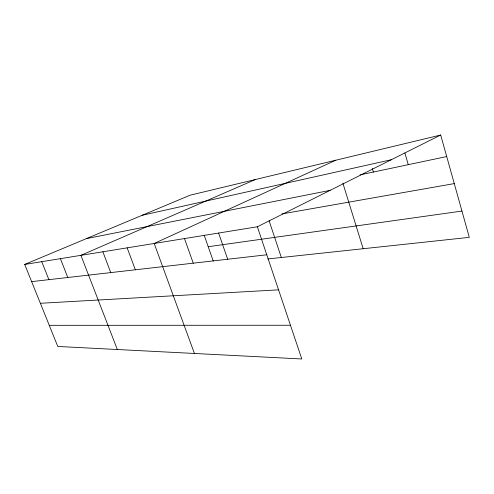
<?xml version="1.0" encoding="UTF-8"?>
<svg xmlns="http://www.w3.org/2000/svg" width="494" height="494" viewBox="0 0 494 494"><rect width="100%" height="100%" fill="white"/><g stroke="black" fill="none" stroke-linecap="round" stroke-linejoin="round"><path stroke-width="0.74" d="M257.355 226.777L301.803 358.977L57.779 346.461L24.7 264.438L257.355 226.777L440.691 135.023L469.3 237.348L267.853 258.949M335.784 160.217L154.196 243.48L194.426 353.469M255.398 179.526L80.899 255.342L117.344 349.517M24.7 264.438L190.116 195.204L440.691 135.023M142.198 215.261L391.31 159.735M360.04 174.87L446.706 156.549M86.401 238.614L330.122 190.363M281.981 213.908L454.27 183.601M208.215 246.716L461.952 211.068M31.635 281.629L266.772 254.787M40.366 303.285L278.56 289.842M49.252 325.324L290.466 325.256M41.737 261.684L48.9 279.66M60.392 258.665L67.795 277.505M102.857 251.786L110.773 272.595M127.156 247.852L135.35 269.792M184.472 238.577L193.253 263.185M204.176 235.218L213.26 261.079M218.595 233.051L227.691 259.251M269.107 220.762L281.327 257.504M342.885 183.169L363.17 248.729M372.285 168.454L373.371 172.054M404.882 152.992L408.272 164.675"/></g></svg>
